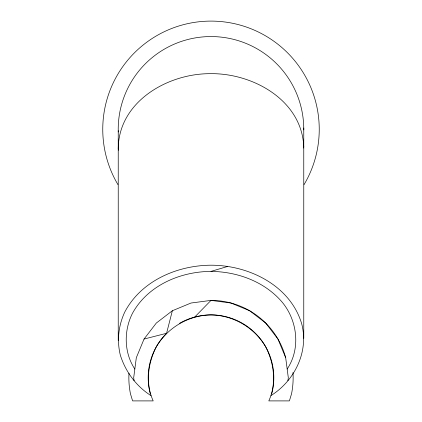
<?xml version="1.0" encoding="UTF-8"?>
<svg xmlns="http://www.w3.org/2000/svg" width="422" height="422" viewBox="0 0 422 422"><rect width="100%" height="100%" fill="white"/><g stroke="black" fill="none" stroke-linecap="round" stroke-linejoin="round"><path stroke-width="0.63" d="M151.013 395.63C136.311 386.352 125.397 371.56 120.286 354.981C116.788 340.565 118.487 325.452 124.77 312.037C140.853 281.342 176.127 265.807 209.628 265.211C247.883 264.668 290.262 285.04 301.714 323.869C308.999 351.531 294.693 380.76 271.019 395.556M303.634 148.053L303.766 146.793C301.851 99.919 252.224 72.711 209.628 73.681C167.091 73.745 118.403 102.008 118.234 148.987L118.413 150.248M292.984 372.557A82.148 82.148 0 0 1 291.565 393.731L289.392 400.9L268.803 400.9C276.795 383.545 274.142 362.878 265.401 346.298C253.907 327.256 233.239 315.318 211 314.891C188.761 315.318 168.093 327.256 156.599 346.298C147.858 362.878 145.205 383.545 153.197 400.9L132.608 400.9L130.435 393.731A82.148 82.148 0 0 1 128.979 373.201M287.915 380.723L288.31 377.706L285.678 357.698L277.956 339.051L265.67 323.036L249.655 310.75L231.008 303.028L211 300.395L190.992 303.028L172.345 310.75L156.33 323.036L144.044 339.051L136.322 357.698L133.69 377.706L134.09 380.792M150.322 393.963A62.815 62.815 0 0 1 166.579 333.29L172.345 310.75M287.171 369.05C300.933 348.572 297.463 320.061 281.711 301.624C264.183 281.437 237.312 271.684 211 271.388C180.205 271.583 147.674 285.457 132.429 313.388C123.662 330.764 123.947 352.692 134.829 369.05M194.742 317.027L211 300.395A77.31 77.31 0 0 1 285.678 357.698M211 271.388L227.753 266.424M144.044 339.051L166.579 333.29M303.766 127.966L303.766 338.328M118.234 130.709L118.234 340.522M117.917 184.578A108.238 108.238 0 0 1 141.096 46.7A108.238 108.238 0 0 1 280.904 46.7A108.238 108.238 0 0 1 304.083 184.578M179.593 323.305A62.815 62.815 0 0 1 271.678 393.963M118.26 132.007A92.777 92.777 0 0 1 209.95 36.566A92.777 92.777 0 0 1 303.771 129.907"/></g></svg>
